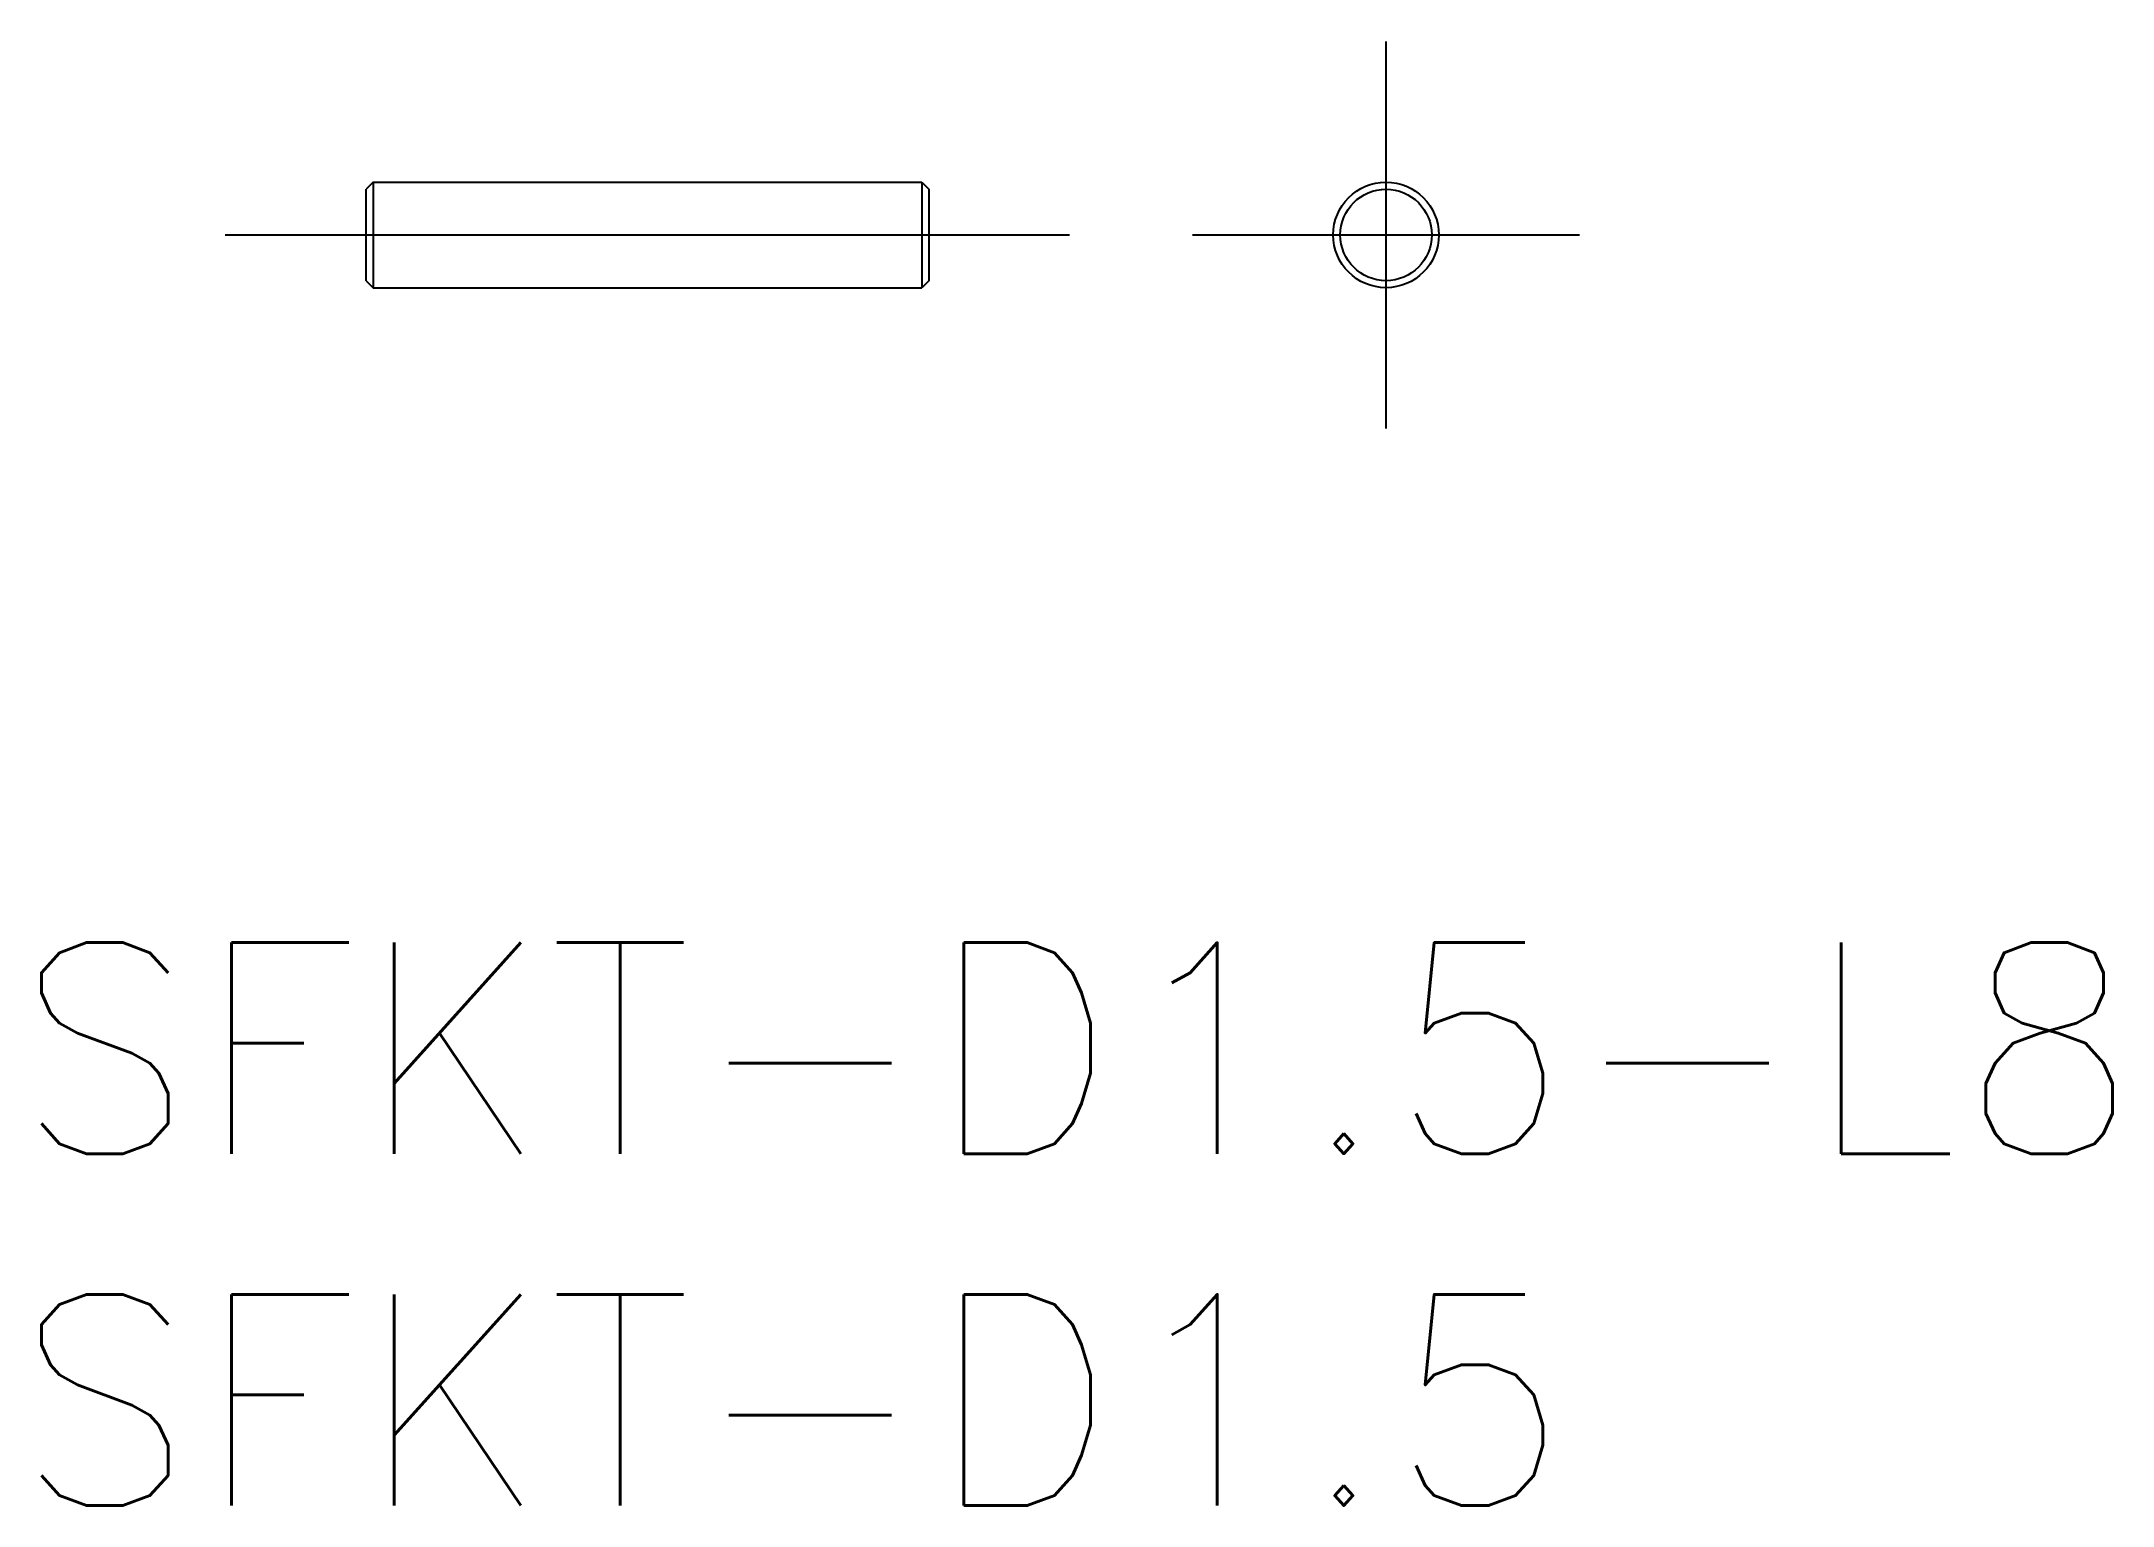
# Model space of a CAD drawing. Extents: x -19.1 to 10.3, y -18.1 to 2.8.
import ezdxf

# ---------------------------------------------------------------- set-up
doc = ezdxf.new("R2010")
doc.units = 0
doc.linetypes.add('CENTER', pattern=[50.8, 31.75, -6.35, 6.35, -6.35])
doc.layers.get('0').update_dxf_attribs({"linetype": 'CONTINUOUS'})
doc.layers.add('CENTER', color=1, linetype='CONTINUOUS')
doc.styles.get("Standard").update_dxf_attribs({"font": 'txt.shx', "height": 3, "bigfont": 'bigfont.shx'})

msp = doc.modelspace()

# ---------------------------------------------------------------- linework, layer by layer
at = {"color": 7, "linetype": 'CONTINUOUS'}
for p, q in [((-14.4, 0.75), (-14.5, 0.65)), ((-14.5, -0.65), (-14.5, 0.65)), ((-14.4, 0.75), (-6.6, 0.75)), ((-14.4, 0.75), (-14.4, -0.75)), ((-6.6, 0.75), (-6.5, 0.65)), ((-6.6, 0.75), (-6.6, -0.75)), ((-6.5, 0.65), (-6.5, -0.65)), ((-14.5, -0.65), (-14.4, -0.75)), ((-14.4, -0.75), (-6.6, -0.75)), ((-6.5, -0.65), (-6.6, -0.75))]:
    msp.add_line(p, q, dxfattribs=at)
for radius in [0.75, 0.65]:
    msp.add_circle((0, 0), radius, dxfattribs=at)
at = {"layer": 'CENTER', "color": 1, "linetype": 'CENTER'}
for p, q in [((0, -2.75), (0, 2.75)), ((-16.5, 0), (-4.5, 0)), ((-2.75, 0), (2.75, 0))]:
    msp.add_line(p, q, dxfattribs=at)

# ---------------------------------------------------------------- texts
at = {"color": 7, "linetype": 'CONTINUOUS'}
for s, p in [('SFKT-D1.5-L8', (-19.5, -13.058)), ('SFKT-D1.5', (-19.5, -18.058))]:
    msp.add_text(s, height=3, dxfattribs=at).set_placement(p)

doc.saveas('drawing.dxf')
